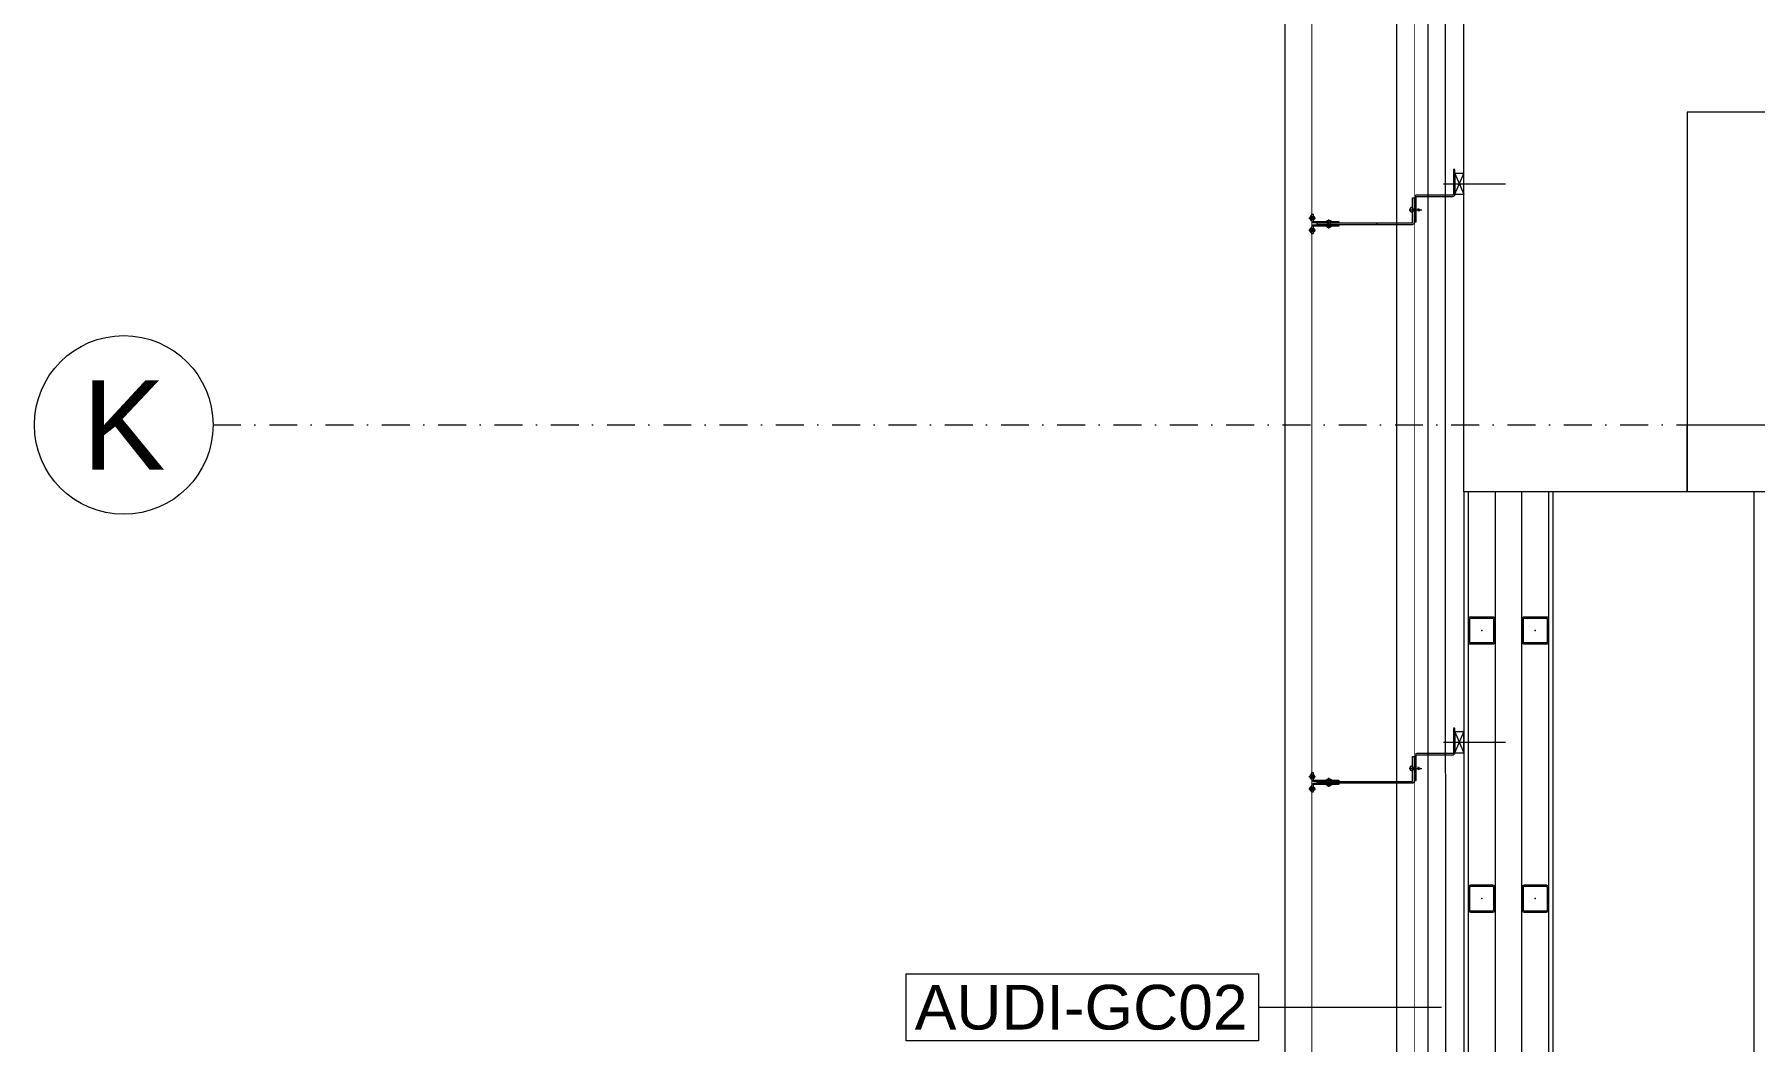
# Model space of a CAD drawing. Extents: x -1299 to 23780, y -3010 to 8106.
# Drawn here: x 12732.5 to 13117.6, y 2267 to 2492.4 of the extents above; entities that cross this region are included whole.
import ezdxf
from ezdxf.enums import TextEntityAlignment as Align

# ---------------------------------------------------------------- set-up
doc = ezdxf.new("R2010")
doc.units = 0
doc.header["$LTSCALE"] = 25
doc.header["$MEASUREMENT"] = 0
for name, pattern in [('DASHDOT2', [0.5, 0.25, -0.125, 0, -0.125]), ('DOT2', [0.125, 0, -0.125]), ('HIDDEN', [0.375, 0.25, -0.125])]:
    doc.linetypes.add(name, pattern=pattern)
doc.layers.get('0').update_dxf_attribs({"color": 9, "lineweight": 9})
for name, color, linetype, lineweight in [('00', 9, 'Continuous', 9), ('01', 9, 'Continuous', 9), ('06C', 9, 'Continuous', 9), ('06D', 9, 'Continuous', 9), ('10', 9, 'Continuous', 9), ('11', 9, 'Continuous', 9), ('20', 9, 'DOT2', 9), ('22', 8, 'Continuous', 9), ('24', 9, 'DASHDOT2', 9), ('33', 9, 'BATTING', 9), ('35', 9, 'Continuous', 9)]:
    doc.layers.add(name, color=color, linetype=linetype, lineweight=lineweight)
doc.styles.add('Arial', font='arial.ttf', dxfattribs={"height": 2.5})
doc.linetypes.add('BATTING', pattern='A,0.0001,-0.1,[134,ltypeshp.shx,S=0.1,R=0,X=-0.1,Y=0],-0.2,[134,ltypeshp.shx,S=0.1,R=180,X=0.1,Y=0],-0.1', length=0.4001)

# ---------------------------------------------------------------- blocks, each defined once
blk = doc.blocks.new('0_wallno')
blk.add_lwpolyline([(-7.84, 1.5), (7.942, 1.5), (7.942, -1.5), (-7.84, -1.5)], close=True)
blk.add_lwpolyline([(7.942, 0), (16.132, 0)])
at = {"style": 'Arial'}
blk.add_attdef('GENISLIK', text='', height=2, dxfattribs=at).set_placement((8.442, 0), align=Align.BOTTOM_LEFT)
blk.add_attdef('DUVARNO', text='', height=2, dxfattribs=at).set_placement((0, 0), align=Align.MIDDLE_CENTER)
blk.add_attdef('YUKSEKLIK', text='', height=2, dxfattribs=at).set_placement((8.442, -0.5), align=Align.TOP_LEFT)
blk = doc.blocks.new('KAPI KODLARI 2. KAT')
at = {"layer": '22'}
ref = blk.add_blockref('0_wallno', (12966.84, 2274.7), dxfattribs=dict(at, xscale=5, yscale=5, zscale=5))
ref.add_attrib('DUVARNO', 'AUDI-GC02', dxfattribs={"layer": '0', "height": 10, "style": 'Arial'}).set_placement((12966.84, 2274.7), align=Align.MIDDLE_CENTER)
blk = doc.blocks.new('0_aks')
at = {"linetype": 'Continuous'}
blk.add_circle((0, 0), 2, dxfattribs=at)
at = {"style": 'Arial'}
blk.add_attdef('AKS', text='', height=2, dxfattribs=at).set_placement((0, 0), align=Align.MIDDLE_CENTER)
blk = doc.blocks.new('P-AKS_AUDI')
at = {"layer": '24'}
blk.add_lwpolyline([(-3840, -380), (-3500, -380)], dxfattribs=at)
at = {"layer": '24', "xscale": 10, "yscale": 10, "zscale": 10}
blk.add_blockref('0_aks', (-3860, -380), dxfattribs=at).add_auto_attribs({'AKS': 'K'})
blk = doc.blocks.new('p- alum kaplama profil')
at = {"lineweight": 13}
blk.add_lwpolyline([(7.12, 12.59), (7.12, 26.49)], dxfattribs=at)
at = {"lineweight": 5}
blk.add_lwpolyline([(9.44, 15.16), (4.79, 15.16), (4.79, 17.16), (9.44, 17.16)], close=True, dxfattribs=at)
for points in [[(4.79, 15.16), (9.44, 17.16)], [(9.44, 15.16), (4.79, 17.16)]]:
    blk.add_lwpolyline(points, dxfattribs=at)
at = {"lineweight": 18}
blk.add_lwpolyline([(4.09, 6.16), (-1.41, 6.16), (-1.41, 6.46), (4.09, 6.46, 0.414214), (4.29, 6.66), (4.29, 14.66, -0.414214), (4.79, 15.16), (10.29, 15.16), (10.29, 14.86), (4.79, 14.86, 0.414214), (4.59, 14.66), (4.59, 6.66, -0.414214)], format="xyb", close=True, dxfattribs=at)
blk.add_lwpolyline([(-2.06, 5.56), (-2.06, -2.34), (-2.06, -15.69), (-1.66, -15.69), (-1.66, -2.34), (-1.66, 5.56), (-1.66, 5.56), (-1.66, 5.57), (-1.66, 5.57), (-1.66, 5.58), (-1.66, 5.58), (-1.65, 5.59), (-1.65, 5.59), (-1.65, 5.59), (-1.65, 5.6), (-1.65, 5.6), (-1.64, 5.61), (-1.64, 5.61), (-1.64, 5.62), (-1.64, 5.62), (-1.63, 5.62), (-1.63, 5.63), (-1.63, 5.63), (-1.62, 5.63), (-1.62, 5.64), (-1.61, 5.64), (-1.61, 5.64), (-1.61, 5.64), (-1.6, 5.65), (-1.6, 5.65), (-1.59, 5.65), (-1.59, 5.65), (-1.58, 5.65), (-1.58, 5.65), (-1.57, 5.66), (-1.57, 5.66), (-1.56, 5.66), (-1.56, 5.66), (3.94, 5.66), (3.94, 6.06), (-1.56, 6.06), (-1.58, 6.06), (-1.61, 6.05), (-1.63, 6.05), (-1.66, 6.05), (-1.68, 6.04), (-1.7, 6.03), (-1.73, 6.03), (-1.75, 6.02), (-1.77, 6.01), (-1.79, 6), (-1.82, 5.99), (-1.84, 5.97), (-1.86, 5.96), (-1.88, 5.94), (-1.89, 5.93), (-1.91, 5.91), (-1.93, 5.89), (-1.95, 5.87), (-1.96, 5.85), (-1.97, 5.83), (-1.99, 5.81), (-2, 5.79), (-2.01, 5.77), (-2.02, 5.75), (-2.03, 5.72), (-2.04, 5.7), (-2.04, 5.68), (-2.05, 5.65), (-2.05, 5.63), (-2.06, 5.61), (-2.06, 5.58)], close=True)
blk.add_lwpolyline([(-1.66, -2.34), (-2.06, -2.34)])
for points in [[(-2.36, -10.84), (-2.36, -16.39), (-2.36, -16.39, -0.414214), (-2.51, -16.54), (-2.51, -16.54), (-4.06, -16.54), (-4.06, -16.84), (-2.51, -16.84), (-2.51, -16.84, 0.414214), (-2.06, -16.39), (-2.06, -10.84)], [(-1.36, -10.84), (-1.66, -10.84), (-1.66, -16.39, 0.414214), (-1.21, -16.84), (-1.21, -16.84), (0.34, -16.84), (0.34, -16.54), (-1.21, -16.54), (-1.21, -16.54, -0.414214), (-1.36, -16.39), (-1.36, -16.39)]]:
    blk.add_lwpolyline(points, format="xyb", close=True)
for points in [[(1.29, 4.93, -10), (1.29, 7.8, -10)], [(0.67, 5.66, -10), (1.91, 5.66, -10)], [(0.67, 5.66, -10), (0.67, 5.64, -10), (0.67, 5.62, -10), (0.67, 5.6, -10), (0.68, 5.58, -10), (0.68, 5.56, -10), (0.69, 5.54, -10), (0.69, 5.52, -10), (0.7, 5.5, -10), (0.7, 5.48, -10), (0.71, 5.46, -10), (0.72, 5.45, -10), (0.73, 5.43, -10), (0.74, 5.41, -10), (0.75, 5.4, -10), (0.76, 5.38, -10), (0.77, 5.36, -10), (0.79, 5.35, -10), (0.8, 5.33, -10), (0.81, 5.32, -10), (0.83, 5.31, -10), (0.84, 5.29, -10), (0.86, 5.28, -10), (0.87, 5.27, -10), (0.89, 5.26, -10), (0.91, 5.25, -10), (0.92, 5.24, -10), (0.94, 5.23, -10), (0.96, 5.22, -10), (0.98, 5.21, -10), (1, 5.21, -10), (1.02, 5.2, -10), (1.03, 5.2, -10)], [(0.96, 5.66, -10), (0.97, 5.66, -10), (0.97, 5.66, -10), (0.97, 5.66, -10), (0.98, 5.66, -10), (0.98, 5.66, -10), (0.99, 5.66, -10), (0.99, 5.66, -10), (1, 5.66, -10), (1, 5.67, -10), (1, 5.67, -10), (1.01, 5.67, -10), (1.01, 5.67, -10), (1.01, 5.67, -10), (1.02, 5.68, -10), (1.02, 5.68, -10), (1.02, 5.68, -10), (1.03, 5.69, -10), (1.03, 5.69, -10), (1.03, 5.69, -10), (1.04, 5.7, -10), (1.04, 5.7, -10), (1.04, 5.7, -10), (1.04, 5.71, -10), (1.04, 5.71, -10), (1.05, 5.72, -10), (1.05, 5.72, -10), (1.05, 5.72, -10), (1.05, 5.73, -10), (1.05, 5.73, -10), (1.05, 5.74, -10), (1.05, 5.74, -10), (1.05, 5.75, -10)], [(1.61, 6.87, -10), (0.98, 6.96, -10)], [(1.33, 5.85, -10), (0.98, 5.88, -10)], [(1.56, 7.05, -10), (1.02, 7.13, -10)], [(1.03, 5.2, -10), (1.04, 5.2, -10), (1.05, 5.19, -10), (1.05, 5.19, -10), (1.06, 5.19, -10), (1.06, 5.19, -10), (1.07, 5.19, -10), (1.07, 5.19, -10), (1.08, 5.19, -10), (1.08, 5.19, -10), (1.09, 5.19, -10), (1.09, 5.18, -10), (1.1, 5.18, -10), (1.1, 5.18, -10), (1.11, 5.18, -10), (1.11, 5.18, -10), (1.12, 5.18, -10), (1.12, 5.18, -10), (1.13, 5.18, -10), (1.13, 5.18, -10), (1.14, 5.18, -10), (1.15, 5.18, -10), (1.15, 5.18, -10), (1.16, 5.17, -10), (1.16, 5.17, -10), (1.17, 5.17, -10), (1.17, 5.17, -10), (1.18, 5.17, -10), (1.18, 5.17, -10), (1.19, 5.17, -10), (1.19, 5.17, -10), (1.2, 5.17, -10), (1.2, 5.17, -10)], [(1.05, 6.91, -10), (1.29, 7.56, -10)], [(1.05, 5.83, -10), (1.05, 6.01, -10)], [(1.05, 5.75, -10), (1.05, 5.83, -10)], [(1.2, 5.17, -10), (1.2, 5.2, -10)], [(1.38, 5.2, -10), (1.2, 5.2, -10)], [(1.53, 6.82, -10), (1.29, 7.56, -10)], [(1.29, 6.16, -10), (1.29, 6.26, -10)], [(1.38, 5.17, -10), (1.38, 5.2, -10)], [(1.38, 5.17, -10), (1.38, 5.17, -10), (1.39, 5.17, -10), (1.39, 5.17, -10), (1.4, 5.17, -10), (1.41, 5.17, -10), (1.41, 5.17, -10), (1.42, 5.17, -10), (1.42, 5.17, -10), (1.43, 5.17, -10), (1.43, 5.18, -10), (1.44, 5.18, -10), (1.44, 5.18, -10), (1.45, 5.18, -10), (1.45, 5.18, -10), (1.46, 5.18, -10), (1.46, 5.18, -10), (1.47, 5.18, -10), (1.47, 5.18, -10), (1.48, 5.18, -10), (1.48, 5.18, -10), (1.49, 5.18, -10), (1.5, 5.19, -10), (1.5, 5.19, -10), (1.51, 5.19, -10), (1.51, 5.19, -10), (1.52, 5.19, -10), (1.52, 5.19, -10), (1.53, 5.19, -10), (1.53, 5.19, -10), (1.54, 5.19, -10), (1.54, 5.2, -10), (1.55, 5.2, -10)], [(1.53, 5.75, -10), (1.53, 5.92, -10)], [(1.53, 5.75, -10), (1.53, 5.74, -10), (1.53, 5.74, -10), (1.53, 5.73, -10), (1.53, 5.73, -10), (1.53, 5.72, -10), (1.54, 5.72, -10), (1.54, 5.72, -10), (1.54, 5.71, -10), (1.54, 5.71, -10), (1.54, 5.7, -10), (1.54, 5.7, -10), (1.55, 5.7, -10), (1.55, 5.69, -10), (1.55, 5.69, -10), (1.55, 5.69, -10), (1.56, 5.68, -10), (1.56, 5.68, -10), (1.56, 5.68, -10), (1.57, 5.67, -10), (1.57, 5.67, -10), (1.58, 5.67, -10), (1.58, 5.67, -10), (1.58, 5.67, -10), (1.59, 5.66, -10), (1.59, 5.66, -10), (1.6, 5.66, -10), (1.6, 5.66, -10), (1.6, 5.66, -10), (1.61, 5.66, -10), (1.61, 5.66, -10), (1.62, 5.66, -10), (1.62, 5.66, -10)], [(1.55, 5.2, -10), (1.57, 5.2, -10), (1.59, 5.21, -10), (1.6, 5.21, -10), (1.62, 5.22, -10), (1.64, 5.23, -10), (1.66, 5.24, -10), (1.68, 5.25, -10), (1.69, 5.26, -10), (1.71, 5.27, -10), (1.73, 5.28, -10), (1.74, 5.29, -10), (1.76, 5.31, -10), (1.77, 5.32, -10), (1.78, 5.33, -10), (1.8, 5.35, -10), (1.81, 5.36, -10), (1.82, 5.38, -10), (1.83, 5.4, -10), (1.84, 5.41, -10), (1.85, 5.43, -10), (1.86, 5.45, -10), (1.87, 5.46, -10), (1.88, 5.48, -10), (1.89, 5.5, -10), (1.89, 5.52, -10), (1.9, 5.54, -10), (1.9, 5.56, -10), (1.9, 5.58, -10), (1.91, 5.6, -10), (1.91, 5.62, -10), (1.91, 5.64, -10), (1.91, 5.66, -10)], [(-2.86, -13.04, 0), (-0.86, -13.04, 0)], [(-2.36, -12.52, 0), (-2.4, -12.53, 0), (-2.43, -12.56, 0), (-2.47, -12.58, 0), (-2.5, -12.6, 0), (-2.53, -12.63, 0), (-2.56, -12.66, 0), (-2.59, -12.69, 0), (-2.61, -12.73, 0), (-2.63, -12.76, 0), (-2.65, -12.8, 0), (-2.67, -12.84, 0), (-2.68, -12.88, 0), (-2.69, -12.92, 0), (-2.7, -12.96, 0), (-2.71, -13, 0), (-2.71, -13.04, 0), (-2.71, -13.08, 0), (-2.7, -13.13, 0), (-2.69, -13.17, 0), (-2.68, -13.21, 0), (-2.67, -13.25, 0), (-2.65, -13.28, 0), (-2.63, -13.32, 0), (-2.61, -13.36, 0), (-2.59, -13.39, 0), (-2.56, -13.42, 0), (-2.53, -13.45, 0), (-2.5, -13.48, 0), (-2.47, -13.51, 0), (-2.43, -13.53, 0), (-2.4, -13.55, 0), (-2.36, -13.57, 0)], [(-2.36, -13.04, 0), (-2.36, -12.52, 0)], [(-2.36, -13.04, 0), (-2.36, -12.73, 0)], [(-2.36, -12.73, 0), (-2.36, -13.04, 0)], [(-1.36, -12.73, 0), (-2.36, -12.73, 0)], [(-2.36, -13.04, 0), (-2.36, -13.36, 0)], [(-2.36, -13.04, 0), (-2.36, -13.57, 0)], [(-2.36, -13.36, 0), (-2.36, -13.04, 0)], [(-1.36, -13.36, 0), (-2.36, -13.36, 0)], [(-1.36, -13.04, 0), (-1.36, -12.37, 0)], [(-1.36, -13.72, 0), (-1.32, -13.68, 0), (-1.29, -13.65, 0), (-1.26, -13.61, 0), (-1.23, -13.58, 0), (-1.2, -13.54, 0), (-1.18, -13.5, 0), (-1.16, -13.45, 0), (-1.14, -13.41, 0), (-1.12, -13.37, 0), (-1.1, -13.32, 0), (-1.09, -13.28, 0), (-1.08, -13.23, 0), (-1.07, -13.18, 0), (-1.06, -13.14, 0), (-1.06, -13.09, 0), (-1.06, -13.04, 0), (-1.06, -12.99, 0), (-1.06, -12.95, 0), (-1.07, -12.9, 0), (-1.08, -12.85, 0), (-1.09, -12.81, 0), (-1.1, -12.76, 0), (-1.12, -12.72, 0), (-1.14, -12.67, 0), (-1.16, -12.63, 0), (-1.18, -12.59, 0), (-1.2, -12.55, 0), (-1.23, -12.51, 0), (-1.26, -12.47, 0), (-1.29, -12.43, 0), (-1.32, -12.4, 0), (-1.36, -12.37, 0)], [(-1.36, -13.04, 0), (-1.36, -13.72, 0)], [(-3.84, -17.04, 0), (-3.81, -17.07, 0), (-3.78, -17.1, 0), (-3.75, -17.12, 0), (-3.72, -17.15, 0), (-3.69, -17.17, 0), (-3.66, -17.19, 0), (-3.62, -17.21, 0), (-3.59, -17.23, 0), (-3.55, -17.24, 0), (-3.52, -17.26, 0), (-3.48, -17.27, 0), (-3.44, -17.28, 0), (-3.4, -17.28, 0), (-3.36, -17.29, 0), (-3.32, -17.29, 0), (-3.29, -17.29, 0), (-3.25, -17.29, 0), (-3.21, -17.29, 0), (-3.17, -17.28, 0), (-3.13, -17.28, 0), (-3.09, -17.27, 0), (-3.06, -17.26, 0), (-3.02, -17.24, 0), (-2.98, -17.23, 0), (-2.95, -17.21, 0), (-2.91, -17.19, 0), (-2.88, -17.17, 0), (-2.85, -17.15, 0), (-2.82, -17.12, 0), (-2.79, -17.1, 0), (-2.76, -17.07, 0), (-2.73, -17.04, 0)], [(-3.29, -17.04, 0), (-3.84, -17.04, 0)], [(-2.85, -16.54, 0), (-2.86, -16.51, 0), (-2.87, -16.47, 0), (-2.89, -16.44, 0), (-2.91, -16.41, 0), (-2.93, -16.38, 0), (-2.96, -16.35, 0), (-2.98, -16.33, 0), (-3.01, -16.31, 0), (-3.04, -16.29, 0), (-3.07, -16.27, 0), (-3.11, -16.25, 0), (-3.14, -16.24, 0), (-3.18, -16.23, 0), (-3.21, -16.22, 0), (-3.25, -16.22, 0), (-3.29, -16.22, 0), (-3.32, -16.22, 0), (-3.36, -16.22, 0), (-3.39, -16.23, 0), (-3.43, -16.24, 0), (-3.46, -16.25, 0), (-3.5, -16.27, 0), (-3.53, -16.29, 0), (-3.56, -16.31, 0), (-3.59, -16.33, 0), (-3.61, -16.35, 0), (-3.64, -16.38, 0), (-3.66, -16.41, 0), (-3.68, -16.44, 0), (-3.7, -16.47, 0), (-3.71, -16.51, 0), (-3.73, -16.54, 0)], [(-3.29, -16.54, 0), (-3.73, -16.54, 0)], [(-3.29, -16.54, 0), (-3.55, -16.54, 0)], [(-3.55, -16.54, 0), (-3.29, -16.54, 0)], [(-3.55, -17.04, 0), (-3.55, -16.54, 0)], [(-3.29, -17.54, 0), (-3.29, -16.04, 0)], [(-3.29, -16.54, 0), (-2.85, -16.54, 0)], [(-3.29, -16.54, 0), (-3.03, -16.54, 0)], [(-3.03, -16.54, 0), (-3.29, -16.54, 0)], [(-3.29, -17.04, 0), (-2.73, -17.04, 0)], [(-3.03, -17.04, 0), (-3.03, -16.54, 0)], [(-0.56, -17.04, 0), (-1.11, -17.04, 0)], [(0, -17.04, 0), (-0.03, -17.07, 0), (-0.06, -17.1, 0), (-0.09, -17.12, 0), (-0.12, -17.15, 0), (-0.15, -17.17, 0), (-0.18, -17.19, 0), (-0.22, -17.21, 0), (-0.25, -17.23, 0), (-0.29, -17.24, 0), (-0.33, -17.26, 0), (-0.36, -17.27, 0), (-0.4, -17.28, 0), (-0.44, -17.28, 0), (-0.48, -17.29, 0), (-0.52, -17.29, 0), (-0.56, -17.29, 0), (-0.59, -17.29, 0), (-0.63, -17.29, 0), (-0.67, -17.28, 0), (-0.71, -17.28, 0), (-0.75, -17.27, 0), (-0.79, -17.26, 0), (-0.82, -17.24, 0), (-0.86, -17.23, 0), (-0.89, -17.21, 0), (-0.93, -17.19, 0), (-0.96, -17.17, 0), (-0.99, -17.15, 0), (-1.02, -17.12, 0), (-1.05, -17.1, 0), (-1.08, -17.07, 0), (-1.11, -17.04, 0)], [(-1, -16.54, 0), (-0.98, -16.51, 0), (-0.97, -16.47, 0), (-0.95, -16.44, 0), (-0.93, -16.41, 0), (-0.91, -16.38, 0), (-0.88, -16.35, 0), (-0.86, -16.33, 0), (-0.83, -16.31, 0), (-0.8, -16.29, 0), (-0.77, -16.27, 0), (-0.73, -16.25, 0), (-0.7, -16.24, 0), (-0.66, -16.23, 0), (-0.63, -16.22, 0), (-0.59, -16.22, 0), (-0.56, -16.22, 0), (-0.52, -16.22, 0), (-0.48, -16.22, 0), (-0.45, -16.23, 0), (-0.41, -16.24, 0), (-0.38, -16.25, 0), (-0.34, -16.27, 0), (-0.31, -16.29, 0), (-0.28, -16.31, 0), (-0.25, -16.33, 0), (-0.23, -16.35, 0), (-0.2, -16.38, 0), (-0.18, -16.41, 0), (-0.16, -16.44, 0), (-0.14, -16.47, 0), (-0.13, -16.51, 0), (-0.12, -16.54, 0)], [(-0.56, -16.54, 0), (-1, -16.54, 0)], [(-0.56, -16.54, 0), (-0.82, -16.54, 0)], [(-0.82, -16.54, 0), (-0.56, -16.54, 0)], [(-0.82, -17.04, 0), (-0.82, -16.54, 0)], [(-0.56, -17.54, 0), (-0.56, -16.04, 0)], [(-0.56, -16.54, 0), (-0.3, -16.54, 0)], [(-0.56, -16.54, 0), (-0.12, -16.54, 0)], [(-0.3, -16.54, 0), (-0.56, -16.54, 0)], [(-0.56, -17.04, 0), (0, -17.04, 0)], [(-0.3, -17.04, 0), (-0.3, -16.54, 0)]]:
    blk.add_polyline3d(points)
blk = doc.blocks.new('prf-60x60')
for points in [[(-2.5, -6), (2.5, -6, 0.414214), (3, -5.5), (3, -0.5, 0.414214), (2.5, 0), (-2.5, 0, 0.414214), (-3, -0.5), (-3, -5.5, 0.414214)], [(-2.5, -5.7), (2.5, -5.7, 0.414214), (2.7, -5.5), (2.7, -0.5, 0.414214), (2.5, -0.3), (-2.5, -0.3, 0.414214), (-2.7, -0.5), (-2.7, -5.5, 0.414214)]]:
    blk.add_lwpolyline(points, format="xyb", close=True)
at = {"color": 252}
blk.add_point((0, -3), dxfattribs=at)
blk = doc.blocks.new('p-2. kat planı')
at = {"layer": '00'}
blk.add_lwpolyline([(13102.5, 2390), (13102.5, 2405), (13607.5, 2405), (13607.5, 2390), (13102.5, 2390)], dxfattribs=at)
at = {"layer": '01'}
blk.add_lwpolyline([(13112.5, 2515), (13647.5, 2515), (13647.5, 2430), (13852.5, 2430), (13852.5, 2390), (13607.5, 2390), (13607.5, 2475), (13102.5, 2475), (13102.5, 2390), (13052.5, 2390), (13052.5, 2515), (13052.5, 2825), (13852.5, 2825), (13852.5, 2785), (13102.5, 2785), (13102.5, 2515)], close=True, dxfattribs=at)
at = {"layer": '06C'}
blk.add_lwpolyline([(13012.5, 1124.33), (13012.5, 1124.33), (13012.5, 2865), (16712.5, 2865), (16712.49, 2206.39)], dxfattribs=at)
blk.add_lwpolyline([(13012.5, 1124.33), (13012.5, 1124.33), (13012.5, 2865), (16712.5, 2865), (16712.49, 2206.39)], dxfattribs=at)
at = {"layer": '06D'}
for points in [[(13037.5, 1825), (13037.5, 2840), (13925, 2840)], [(13044.5, 1825), (13044.5, 2833), (13925, 2833), (13925, 2825)], [(13059.5, 2390), (13059.5, 1825)], [(13065.5, 1825), (13065.5, 2390)], [(13117.5, 2025), (13117.5, 2390)]]:
    blk.add_lwpolyline(points, dxfattribs=at)
at = {"layer": '10'}
for points, const_width in [([(13018.5, 1124.33), (13018.5, 2859), (16706.5, 2859), (16706.5, 2206.39)], 0.2), ([(13018.5, 1124.33), (13018.5, 2859), (16706.5, 2859), (16706.5, 2206.39)], 0.2), ([(13041.5, 1818.19), (13041.5, 2836), (13931.45, 2836)], 0.1)]:
    blk.add_lwpolyline(points, dxfattribs=dict(at, const_width=const_width))
at = {"layer": '11'}
for points in [[(13052.5, 2390), (13052.5, 2390), (13052.5, 1824), (13072.5, 1824), (13072.5, 2390)], [(13053.5, 2390), (13053.5, 1825), (13071.5, 1825), (13071.5, 2390)]]:
    blk.add_lwpolyline(points, dxfattribs=at)
at = {"layer": '33', "ltscale": 0.4}
blk.add_lwpolyline([(13925, 2829), (13048.29, 2829), (13048.46, 1825)], dxfattribs=at)
at = {"layer": '10', "xscale": -1, "rotation": 270}
for p in [(13035.34, 2451.86), (13035.34, 2326.86)]:
    blk.add_blockref('p- alum kaplama profil', p, dxfattribs=at)
at = {"layer": '10'}
for p in [(13056.5, 2362), (13068.5, 2362), (13056.5, 2302), (13068.5, 2302)]:
    blk.add_blockref('prf-60x60', p, dxfattribs=at)
at = {"layer": '24'}
blk.add_blockref('P-AKS_AUDI', (16612.5, 2785), dxfattribs=at)

msp = doc.modelspace()

# ---------------------------------------------------------------- linework, layer by layer
at = {"layer": '20', "linetype": 'HIDDEN'}
msp.add_lwpolyline([(13074.5, 1250.48, -0.146575), (16650.5, 2301.36, -0.146575)], format="xyb", dxfattribs=at)
at = {"layer": '35'}
msp.add_lwpolyline([(16650.5, 2363), (16650.5, 2272.98, 0.147272), (13074.5, 1216.59), (13074.5, 1835), (13854.5, 1835), (13854.5, 2483.5), (13840.44, 2489.8), (13837.5, 2489.8), (13837.5, 2570.2), (13840.5, 2570.2), (13854.5, 2576.5), (13854.5, 2580), (13854.5, 2657), (13835.5, 2657), (13835.5, 2763), (13854.5, 2763), (13854.5, 2803), (14182.5, 2803), (14182.5, 2363)], format="xyb", close=True, dxfattribs=at)

# ---------------------------------------------------------------- block references
msp.add_blockref('p-2. kat planı', (0, 0))
at = {"layer": '22'}
msp.add_blockref('KAPI KODLARI 2. KAT', (0, 0), dxfattribs=at)

doc.saveas('drawing.dxf')
